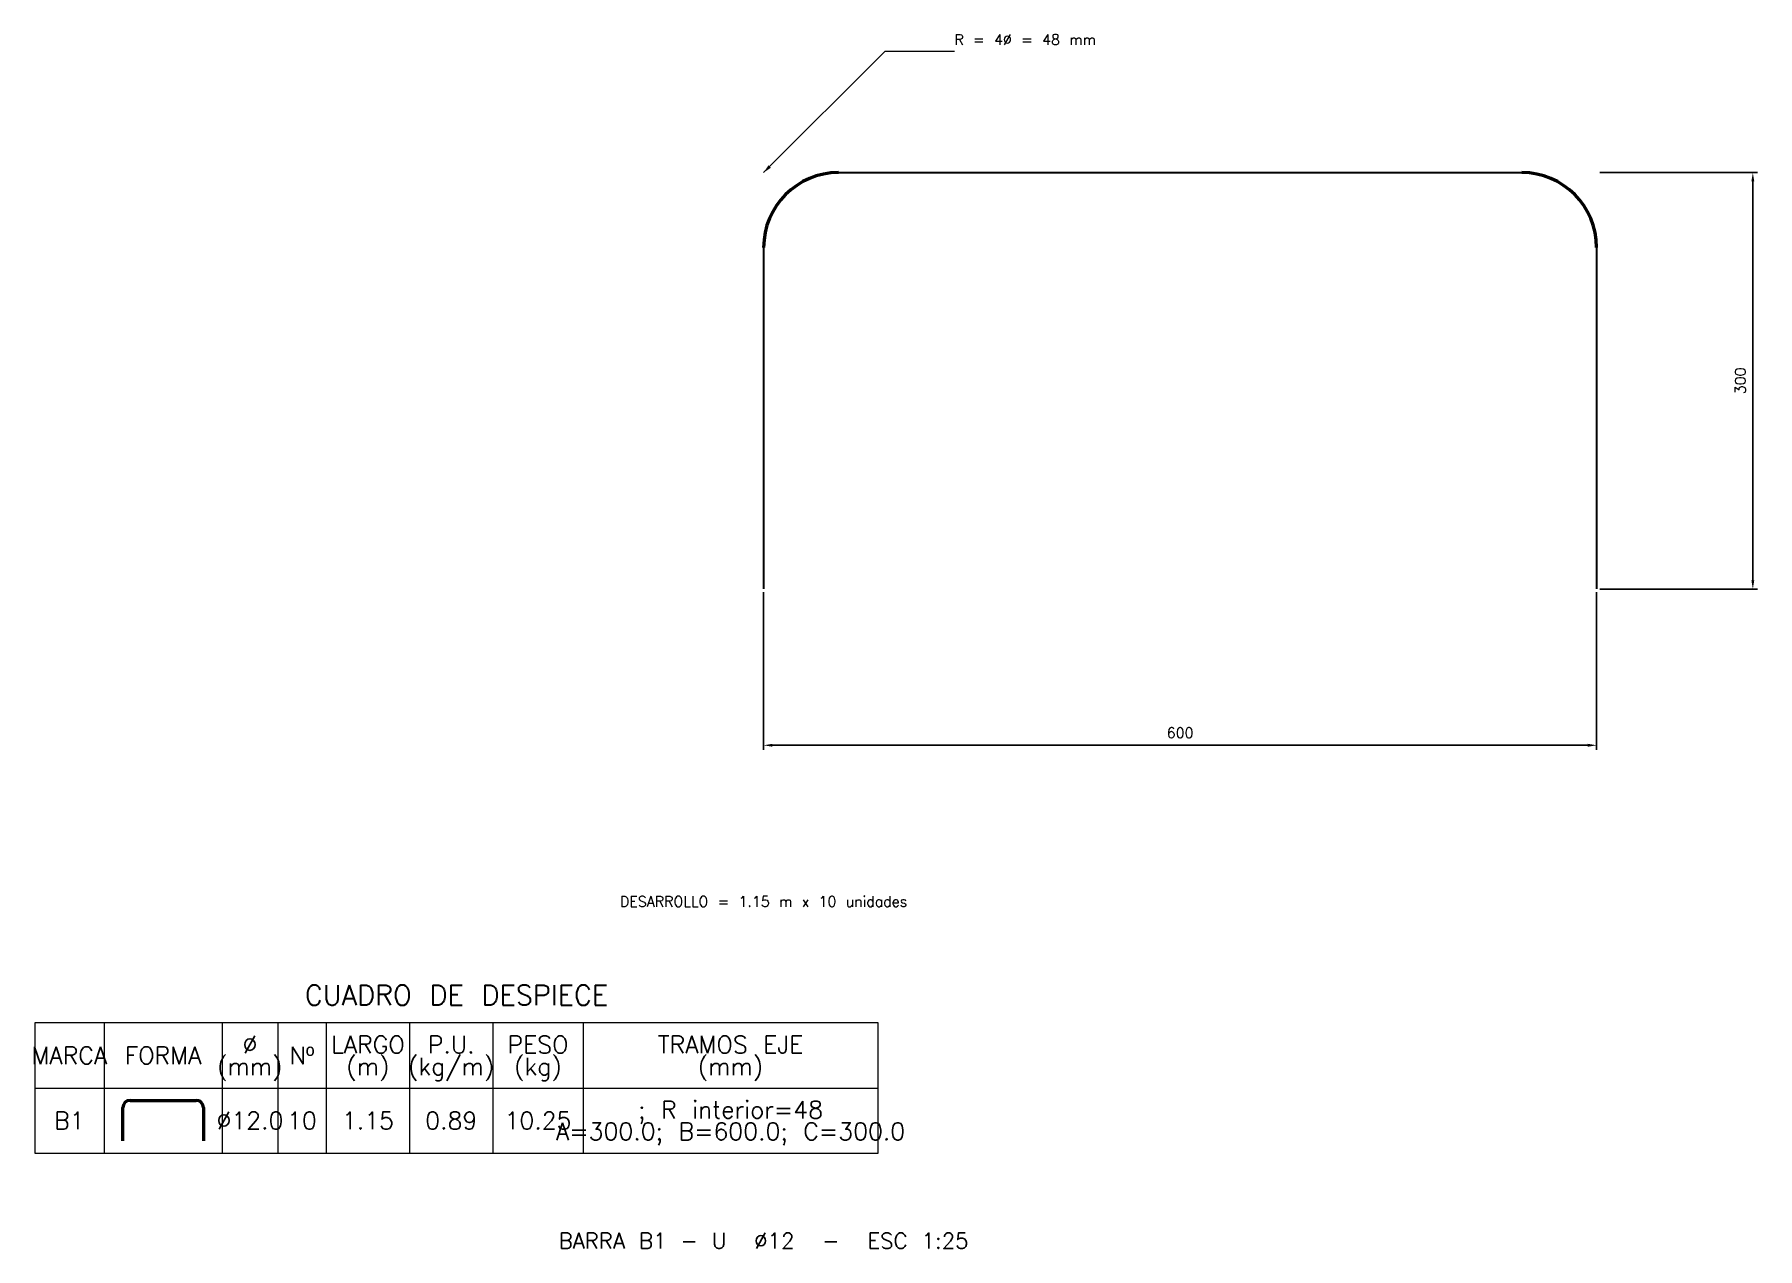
# Model space of a CAD drawing. Header units: millimetres. Extents: x -525 to 716, y -475 to 400.
import ezdxf
from ezdxf.enums import TextEntityAlignment as Align

# ---------------------------------------------------------------- set-up
doc = ezdxf.new("R2010")
doc.units = ezdxf.units.MM
doc.header["$LTSCALE"] = 5
for name, color, linetype, lineweight in [('ACERO', 2, 'Continuous', 50), ('ACOTADO', 3, 'Continuous', 18), ('TABLAS', 7, 'Continuous', 18), ('TEXTOS', 4, 'Continuous', 18)]:
    doc.layers.add(name, color=color, linetype=linetype, lineweight=lineweight)
doc.styles.add('ING', font='txt.shx')
doc.dimstyles.new('ING', dxfattribs={"dimtxt": 7.5, "dimasz": 6.375, "dimexe": 3.375, "dimexo": 2.25, "dimgap": 2.625, "dimtad": 1, "dimdec": 0, "dimtxsty": 'ING', "dimcen": 2.5, "dimazin": 3, "dimtfac": 1, "dimtmove": 0, "dimatfit": 3})

msp = doc.modelspace()

# ---------------------------------------------------------------- linework, layer by layer
at = {"layer": 'ACERO'}
for p, q in [((-456.3, -368.3), (-408.7, -368.3)), ((-461.6, -397.3), (-461.6, -373.5)), ((-403.4, -373.5), (-403.4, -397.3))]:
    msp.add_line(p, q, dxfattribs=at)
at = {"layer": 'ACERO', "const_width": 1.44}
for points in [[(54, 300), (546, 300)], [(0, 0), (0, 246)], [(600, 246), (600, 0)]]:
    msp.add_lwpolyline(points, dxfattribs=at)
at = {"layer": 'ACERO'}
for centre, radius, start, end in [((54, 246), 54, 90, 180), ((546, 246), 54, 0, 90), ((-456.3, -373.5), 5.23, 90, 180), ((-408.7, -373.5), 5.23, 0, 90)]:
    msp.add_arc(centre, radius, start, end, dxfattribs=at)
at = {"layer": 'TABLAS'}
for p, q in [((-475, -312.5), (-475, -406.2)), ((-390, -312.5), (-390, -406.2)), ((-350, -312.5), (-350, -406.2)), ((-315, -312.5), (-315, -406.2)), ((-255, -312.5), (-255, -406.2)), ((-195, -312.5), (-195, -406.2)), ((-130, -312.5), (-130, -406.2)), ((-525, -359.4), (82.5, -359.4))]:
    msp.add_line(p, q, dxfattribs=at)
msp.add_lwpolyline([(-525, -406.2), (82.5, -406.2), (82.5, -312.5), (-525, -312.5)], close=True, dxfattribs=at)
at = {"layer": 'TEXTOS'}
for p, q in [((0, 300), (87.5, 387.5)), ((87.5, 387.5), (137.5, 387.5))]:
    msp.add_line(p, q, dxfattribs=at)
msp.add_solid([(0, 300), (5.3, 303.5), (3.5, 305.3)], dxfattribs=at)

# ---------------------------------------------------------------- texts
at = {"layer": 'TABLAS', "style": 'ING'}
msp.add_text('CUADRO DE DESPIECE', height=14.375, dxfattribs=at).set_placement((-221.2, -303.9), align=Align.BOTTOM_CENTER)
for s, p in [('Ø', (-370, -328.1)), ('LARGO', (-285, -328.1)), ('P.U.', (-225, -328.1)), ('PESO', (-162.5, -328.1)), ('TRAMOS EJE', (-23.8, -328.1)), ('MARCA', (-500, -335.9)), ('FORMA', (-432.5, -335.9)), ('Nº', (-332.5, -335.9)), ('(mm)', (-370, -343.8)), ('(m)', (-285, -343.8)), ('(kg/m)', (-225, -343.8)), ('(kg)', (-162.5, -343.8)), ('(mm)', (-23.8, -343.8)), ('; R interior=48', (-23.8, -375)), ('B1', (-500, -382.8)), ('Ø12.0', (-370, -382.8)), ('10', (-332.5, -382.8)), ('1.15', (-285, -382.8)), ('0.89', (-225, -382.8)), ('10.25', (-162.5, -382.8)), ('A=300.0; B=600.0; C=300.0', (-23.8, -390.6))]:
    msp.add_text(s, height=12.5, dxfattribs=at).set_placement(p, align=Align.MIDDLE_CENTER)
at = {"layer": 'TEXTOS', "style": 'ING'}
msp.add_text('R = 4Ø = 48 mm', height=7.5, dxfattribs=at).set_placement((137.5, 389.8), align=Align.BOTTOM_LEFT)
for s, height, p in [('DESARROLLO = 1.15 m x 10 unidades', 7.5, (0, -225)), ('BARRA B1 - U  Ø12  -  ESC 1:25', 11.25, (0, -469.4))]:
    msp.add_text(s, height=height, dxfattribs=at).set_placement(p, align=Align.MIDDLE_CENTER)

# ---------------------------------------------------------------- dimensions: what is measured, and where the dimension line sits
at = {"layer": 'ACOTADO'}
msp.add_linear_dim(base=(712.5, 0), p1=(600, 0), p2=(600, 300), angle=90, text='300', dimstyle='ING', override={"dimscale": 1, "dimtxt": 7.5, "dimasz": 6.375, "dimexe": 3.375, "dimexo": 2.25, "dimgap": 5.25, "dimtad": 1, "dimtih": 0, "dimtoh": 0, "dimtofl": 1}, dxfattribs=at).render()
msp.add_linear_dim(base=(0, -112.5), p1=(0, 0), p2=(600, 0), text='600', dimstyle='ING', override={"dimscale": 1, "dimtxt": 7.5, "dimasz": 6.375, "dimexe": 3.375, "dimexo": 2.25, "dimgap": 5.25, "dimtad": 1, "dimtih": 0, "dimtoh": 0, "dimtofl": 1}, dxfattribs=at).render()

doc.saveas('drawing.dxf')
